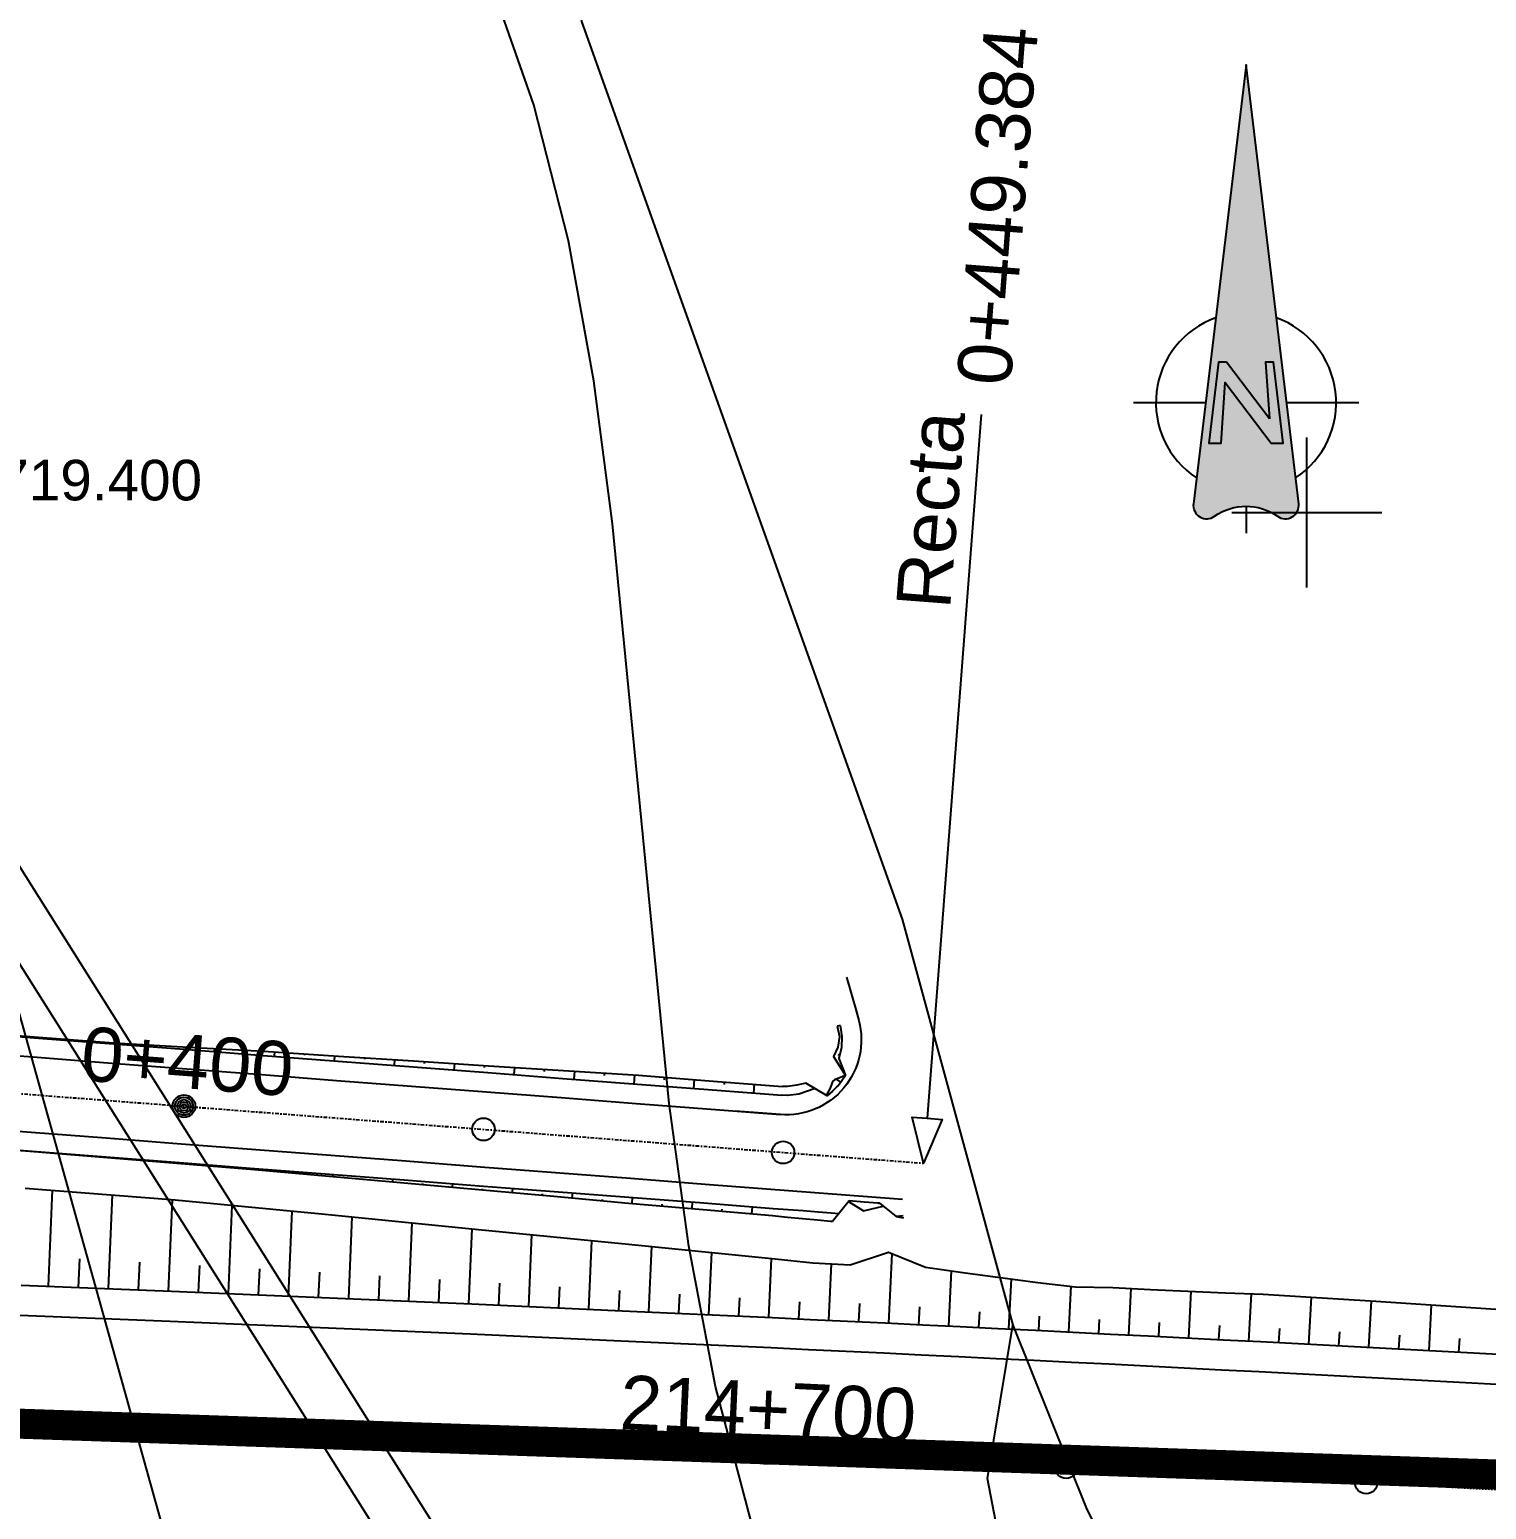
# Model space of a CAD drawing. Header units: metres. Extents: x -4 to 509425, y 7549 to 4732445.
# Drawn here: x 481015 to 481111.9, y 4719333.6 to 4719432.2 of the extents above; entities that cross this region are included whole.
import ezdxf
from ezdxf.enums import TextEntityAlignment as Align

# ---------------------------------------------------------------- set-up
doc = ezdxf.new("R2010")
doc.units = ezdxf.units.M
doc.header["$LTSCALE"] = 0.01
doc.header["$MEASUREMENT"] = 0
doc.linetypes.add('322308300149-PRV-PLA-PT-TRA-220201-XREF_PLANTA_1000$0$TRAZO_Y_PUNTO2', pattern=[12.7, 6.35, -3.175, 0, -3.175])
doc.linetypes.add('322308300149-PRV-PLA-PT-URB-220600-XREF_VIALES_1000$0$ACAD_ISO04W100', pattern=[30, 24, -3, 0, -3])
doc.layers.get('0').update_dxf_attribs({"lineweight": 0})
for name, color, linetype in [('-- cruces', 6, 'Continuous'), ('-----caminos burgos', 2, 'Continuous'), ('----tav posible trazado', 50, 'Continuous'), ('322308300149-PRV-PLA-PT-TRA-220201-XREF_PLANTA_1000$0$C-RAIL-EXPL', 7, 'Continuous'), ('322308300149-PRV-PLA-PT-URB-220600-XREF_VIALES_1000$0$C-G-GRID-IMPAR', 252, 'Continuous'), ('322308300149-PRV-PLA-PT-URB-220600-XREF_VIALES_1000$0$C-G-GRID-PAR', 252, 'Continuous'), ('322308300149-PRV-PLA-PT-URB-220600-XREF_VIALES_1000$0$C-ROAD-FRAIM-IMPAR', 6, 'Continuous'), ('322308300149-PRV-PLA-PT-URB-220600-XREF_VIALES_1000$0$C-ROAD-LANE', 4, 'Continuous'), ('322308300149-PRV-PLA-PT-URB-220600-XREF_VIALES_1000$0$C-ROAD-TEXT-INFO-H030 CE-MI-214_5', 6, 'Continuous'), ('322308300149-PRV-PLA-PT-URB-220600-XREF_VIALES_1000$0$G-BLCK-PAR', 7, 'Continuous'), ('cauces CHE', 4, 'Continuous')]:
    doc.layers.add(name, color=color, linetype=linetype)
for name, color, linetype, true_color in [('322308300149-PRV-PLA-PT-TRA-220201-XREF_PLANTA_1000$0$C-RAIL-CNTR', 1, '322308300149-PRV-PLA-PT-TRA-220201-XREF_PLANTA_1000$0$TRAZO_Y_PUNTO2', 0xff0000), ('322308300149-PRV-PLA-PT-TRA-220201-XREF_PLANTA_1000$0$C-RAIL-SLOP-FILL', 7, 'Continuous', 0x2eb800), ('322308300149-PRV-PLA-PT-TRA-220201-XREF_PLANTA_1000$0$C-RAIL-TEXT-CNPK', 1, 'Continuous', 0xff0000), ('322308300149-PRV-PLA-PT-URB-220600-XREF_VIALES_1000$0$C-ROAD-CNTR-CAMINOS', 1, '322308300149-PRV-PLA-PT-URB-220600-XREF_VIALES_1000$0$ACAD_ISO04W100', 0xff0000), ('322308300149-PRV-PLA-PT-URB-220600-XREF_VIALES_1000$0$C-ROAD-TEXT-CNPK-CAMINOS-ENLACE', 1, 'Continuous', 0xff0000)]:
    doc.layers.add(name, color=color, linetype=linetype, true_color=true_color)
doc.layers.add('322308300149-PRV-PLA-PT-URB-220600-XREF_VIALES_1000$0$C-ROAD-SLOP-CUTT-CAMINOS', color=7, linetype='Continuous', lineweight=13, true_color=0xff1f1f)
doc.layers.add('322308300149-PRV-PLA-PT-URB-220600-XREF_VIALES_1000$0$C-ROAD-SLOP-FILL-CAMINOS', color=7, linetype='Continuous', lineweight=13, true_color=0x2eb800)
doc.styles.add('322308300149-PRV-PLA-PT-TRA-220201-XREF_PLANTA_1000$0$TYPSA_Arial_3.5mm', font='arial.ttf', dxfattribs={"height": 3.5})
doc.styles.add('322308300149-PRV-PLA-PT-URB-220600-XREF_VIALES_1000$0$Standard', font='arial.ttf')

# ---------------------------------------------------------------- blocks, each defined once
blk = doc.blocks.new('322308300149-PRV-PLA-PT-URB-220600-XREF_VIALES_1000$0$G-BLCK_NORTE_TYPSA')
at = {"true_color": 0x878787}
h = blk.add_hatch(color=252, dxfattribs=at)
h.dxf.hatch_style = 1
edge = h.paths.add_edge_path()
edge.add_line((0, 11.25), (-1.753, -3.364))
edge.add_arc((-1.306, -3.418), 0.45, 173.1599, 305.489)
edge.add_arc((0, -5.25), 1.8, 54.511, 125.489, ccw=False)
edge.add_arc((1.306, -3.418), 0.45, 234.511, 366.8401)
edge.add_line((1.753, -3.364), (0, 11.25))
h.paths.add_polyline_path([(0.716, 1.35), (0.917, 1.35), (1.24, -1.35), (0.833, -1.35), (-0.692, 0.675), (-0.925, -1.35), (-1.24, -1.35), (-0.917, 1.35), (-0.645, 1.35), (0.776, -0.537)], flags=16)
at = {"true_color": 0xdedede}
h = blk.add_hatch(color=254, dxfattribs=at)
h.dxf.hatch_style = 1
h.paths.add_polyline_path([(0.917, 1.35), (0.645, 1.35), (0.776, -0.537), (-0.645, 1.35), (-0.917, 1.35), (-1.24, -1.35), (-0.833, -1.35), (-0.692, 0.675), (0.833, -1.35), (1.24, -1.35)])
at = {"flags": 128}
blk.add_lwpolyline([(1.045, -3.784, 0.651451), (1.753, -3.364), (0, 11.25), (-1.753, -3.364, 0.651451), (-1.045, -3.784, -0.319997)], format="xyb", close=True, dxfattribs=at)
for points in [[(-1.011, 2.825, 0.618494), (-1.65, -2.505)], [(1.65, -2.505, 0.618494), (1.011, 2.825)]]:
    blk.add_lwpolyline(points, format="xyb", dxfattribs=at)
at = {"color": 254, "true_color": 0xdedede, "flags": 128}
blk.add_lwpolyline([(0.776, -0.537), (-0.645, 1.35), (-0.917, 1.35), (-1.24, -1.35), (-0.833, -1.35), (-0.692, 0.675), (0.833, -1.35), (1.24, -1.35), (0.917, 1.35), (0.645, 1.35)], close=True, dxfattribs=at)
at = {"flags": 128}
for points in [[(-3.75, 0), (-1.349, 0)], [(1.349, 0), (3.75, 0)], [(0, -3.45), (0, -4.35)]]:
    blk.add_lwpolyline(points, dxfattribs=at)

msp = doc.modelspace()

# ---------------------------------------------------------------- linework, layer by layer
at = {"layer": '-- cruces'}
for points in [[(480412.757, 4720055.433), (483223.023, 4715866.265), (480749.508, 4719797.246)], [(480774.321, 4719750.592), (483223.023, 4715866.265)]]:
    msp.add_lwpolyline(points, dxfattribs=at)
at = {"layer": '-----caminos burgos'}
for points in [[(481035.876, 4719598.994, 676.964), (481042.2, 4719567.799, 677.026), (481047, 4719462.399, 677.841), (481051.7, 4719432.699, 678.124), (481073.06, 4719372.93, 678.509), (481080.435, 4719345.89, 678.77)], [(481107.002, 4719177.261, 681.562), (481105.1, 4719191.999, 681.225), (481090.8, 4719241.3, 679.903), (481087.652, 4719289.256, 679.533), (481078.733, 4719335.663, 678.998), (481080.435, 4719345.89, 678.77)], [(481080.435, 4719345.89, 678.77), (481085.351, 4719333.599, 678.991), (481086.405, 4719331.553, 678.916), (481099.028, 4719307.095, 679.05), (481112.601, 4719287.963, 682.12), (481131.345, 4719265.212, 684.623), (481154.096, 4719238.971, 686.041), (481160.818, 4719222.941, 688.622), (481166.506, 4719201.742, 689.884), (481163.935, 4719185.034, 690.816)]]:
    msp.add_polyline3d(points, dxfattribs=at)
at = {"layer": '----tav posible trazado', "const_width": 2}
msp.add_lwpolyline([(493126.297, 4722566.687), (489089.768, 4719983.412), (487391.991, 4719524.721), (486385.747, 4719333.899), (484807.586, 4719492.276), (483449.21, 4719303.957), (482224.131, 4719297.677), (480281.462, 4719364.551), (479800.807, 4719478.806), (478248.851, 4719057.394), (477438.206, 4718935.458)], dxfattribs=at)
at = {"layer": '322308300149-PRV-PLA-PT-TRA-220201-XREF_PLANTA_1000$0$C-RAIL-CNTR', "flags": 128}
msp.add_lwpolyline([(474084.959, 4718183.219), (477094.628, 4718673.219), (477182.903, 4718687.627), (477236.79, 4718696.516), (477279.237, 4718703.607), (477316.47, 4718709.913), (477350.418, 4718715.747), (477382.017, 4718721.261), (477411.812, 4718726.544), (477440.156, 4718731.653), (477467.296, 4718736.628), (477493.412, 4718741.498), (477518.641, 4718746.285), (477543.09, 4718751.008), (477547.823, 4718751.931), (477571.451, 4718756.593), (477595.063, 4718761.332), (477618.659, 4718766.151), (477642.239, 4718771.047), (477665.803, 4718776.022), (477689.35, 4718781.075), (477712.88, 4718786.206), (477736.393, 4718791.415), (477759.889, 4718796.703), (477783.367, 4718802.068), (477806.827, 4718807.512), (477830.268, 4718813.033), (477853.692, 4718818.632), (477877.096, 4718824.309), (477900.482, 4718830.064), (477923.848, 4718835.896), (477947.195, 4718841.806), (477970.522, 4718847.793), (477993.829, 4718853.858), (477998.229, 4718855.012), (478021.512, 4718861.169), (478045.409, 4718867.569), (478069.995, 4718874.235), (478095.358, 4718881.193), (478121.612, 4718888.478), (478148.901, 4718896.13), (478177.413, 4718904.207), (478207.405, 4718912.784), (478239.242, 4718921.97), (478273.48, 4718931.928), (478311.037, 4718942.93), (478353.669, 4718955.497), (478405.698, 4718970.906), (478440.547, 4718981.25), (478526.301, 4719006.67), (478578.691, 4719022.105), (478619.997, 4719034.181), (478656.265, 4719044.697), (478689.372, 4719054.209), (478720.224, 4719062.988), (478749.351, 4719071.19), (478777.096, 4719078.917), (478803.698, 4719086.242), (478829.333, 4719093.216), (478854.132, 4719099.878), (478878.202, 4719106.26), (478882.865, 4719107.487), (478906.168, 4719113.566), (478929.492, 4719119.568), (478952.835, 4719125.493), (478976.197, 4719131.34), (478999.579, 4719137.109), (479022.98, 4719142.801), (479046.4, 4719148.415), (479069.838, 4719153.951), (479093.295, 4719159.409), (479116.769, 4719164.789), (479140.261, 4719170.091), (479163.771, 4719175.315), (479187.298, 4719180.461), (479210.842, 4719185.529), (479234.403, 4719190.519), (479257.98, 4719195.43), (479281.573, 4719200.263), (479305.182, 4719205.017), (479328.807, 4719209.693), (479352.447, 4719214.291), (479376.103, 4719218.81), (479399.773, 4719223.25), (479423.458, 4719227.612), (479447.157, 4719231.895), (479470.87, 4719236.1), (479494.598, 4719240.225), (479518.338, 4719244.272), (479542.092, 4719248.24), (479565.86, 4719252.129), (479589.639, 4719255.938), (479613.432, 4719259.669), (479637.237, 4719263.321), (479661.053, 4719266.894), (479684.882, 4719270.387), (479708.722, 4719273.802), (479732.573, 4719277.137), (479756.435, 4719280.393), (479780.307, 4719283.57), (479804.191, 4719286.667), (479828.084, 4719289.685), (479851.987, 4719292.624), (479875.9, 4719295.483), (479899.822, 4719298.263), (479923.753, 4719300.963), (479947.694, 4719303.584), (479971.642, 4719306.125), (479995.599, 4719308.587), (480019.564, 4719310.969), (480043.537, 4719313.271), (480067.518, 4719315.494), (480091.505, 4719317.637), (480115.5, 4719319.701), (480139.501, 4719321.684), (480163.509, 4719323.588), (480187.523, 4719325.413), (480211.543, 4719327.157), (480235.568, 4719328.822), (480259.599, 4719330.407), (480283.636, 4719331.912), (480307.677, 4719333.337), (480331.722, 4719334.682), (480355.772, 4719335.947), (480379.826, 4719337.133), (480403.884, 4719338.238), (480427.945, 4719339.264), (480452.01, 4719340.21), (480476.077, 4719341.076), (480500.148, 4719341.862), (480524.22, 4719342.567), (480548.295, 4719343.193), (480572.372, 4719343.739), (480596.451, 4719344.205), (480620.531, 4719344.591), (480644.612, 4719344.897), (480668.695, 4719345.123), (480692.777, 4719345.269), (480716.86, 4719345.335), (480740.943, 4719345.321), (480765.026, 4719345.227), (480789.109, 4719345.053), (480813.191, 4719344.799), (480837.272, 4719344.465), (480861.351, 4719344.051), (480885.429, 4719343.557), (480909.506, 4719342.983), (480933.58, 4719342.329), (480957.652, 4719341.595), (480981.721, 4719340.781), (481005.788, 4719339.888), (481029.851, 4719338.914), (481053.912, 4719337.86), (481077.968, 4719336.726), (481102.021, 4719335.513), (481126.069, 4719334.22), (481150.113, 4719332.846), (481174.152, 4719331.393), (481198.187, 4719329.86), (481222.216, 4719328.247), (481246.239, 4719326.555), (481270.257, 4719324.782), (481294.269, 4719322.93), (481318.275, 4719320.998), (481342.274, 4719318.987), (481366.266, 4719316.895), (481390.251, 4719314.724), (481414.229, 4719312.473), (481438.199, 4719310.143), (481462.161, 4719307.733), (481486.115, 4719305.243), (481488.106, 4719305.033), (481512.051, 4719302.458), (481536.641, 4719299.734), (481561.95, 4719296.852), (481588.072, 4719293.797), (481615.125, 4719290.555), (481643.255, 4719287.104), (481672.659, 4719283.419), (481703.601, 4719279.462), (481736.46, 4719275.182), (481771.808, 4719270.501), (481810.595, 4719265.287), (481854.634, 4719259.293), (481908.391, 4719251.905), (481944.402, 4719246.934), (482033.009, 4719234.735), (482087.126, 4719227.377), (482129.781, 4719221.666), (482167.221, 4719216.739), (482201.383, 4719212.328), (482233.206, 4719208.302), (482263.237, 4719204.586), (482291.83, 4719201.13), (482319.232, 4719197.9), (482345.625, 4719194.872), (482371.146, 4719192.025), (482395.902, 4719189.345), (482400.697, 4719188.836), (482424.651, 4719186.34), (482448.612, 4719183.923), (482472.582, 4719181.586), (482496.559, 4719179.329), (482520.544, 4719177.151), (482544.535, 4719175.053), (482568.534, 4719173.035), (482592.539, 4719171.096), (482616.55, 4719169.237), (482640.567, 4719167.458), (482664.591, 4719165.759), (482688.619, 4719164.14), (482712.653, 4719162.6), (482736.692, 4719161.14), (482760.736, 4719159.76), (482784.784, 4719158.46), (482808.836, 4719157.24), (482832.892, 4719156.1), (482856.952, 4719155.04), (482881.015, 4719154.059), (482905.081, 4719153.159), (482929.151, 4719152.338), (482953.222, 4719151.598), (482977.297, 4719150.937), (483001.373, 4719150.356), (483025.451, 4719149.856), (483049.53, 4719149.435), (483073.611, 4719149.094), (483097.693, 4719148.834), (483121.775, 4719148.653), (483145.858, 4719148.552), (483169.941, 4719148.532), (483194.024, 4719148.591), (483218.107, 4719148.73), (483242.189, 4719148.95), (483266.271, 4719149.249), (483290.351, 4719149.628), (483314.43, 4719150.088), (483338.507, 4719150.627), (483362.582, 4719151.246), (483386.655, 4719151.946), (483410.726, 4719152.725), (483434.793, 4719153.584), (483458.858, 4719154.523), (483474.289, 4719155.167), (483498.348, 4719156.237), (483523.06, 4719157.414), (483548.5, 4719158.705), (483574.762, 4719160.117), (483601.965, 4719161.658), (483630.256, 4719163.339), (483659.833, 4719165.175), (483690.963, 4719167.185), (483724.025, 4719169.397), (483759.596, 4719171.855), (483798.634, 4719174.628), (483842.963, 4719177.851), (483897.077, 4719181.856), (483933.328, 4719184.56), (484022.525, 4719191.183), (484076.998, 4719195.136), (484119.926, 4719198.163), (484157.601, 4719200.734), (484191.973, 4719202.996), (484223.986, 4719205.02), (484254.19, 4719206.847), (484282.943, 4719208.505), (484310.494, 4719210.011), (484337.025, 4719211.38), (484362.674, 4719212.622), (484387.55, 4719213.745), (484392.367, 4719213.953), (484416.43, 4719214.943), (484440.496, 4719215.854), (484464.565, 4719216.684), (484488.636, 4719217.435), (484512.71, 4719218.105), (484536.786, 4719218.696), (484560.864, 4719219.207), (484584.943, 4719219.637), (484609.024, 4719219.988), (484633.106, 4719220.258), (484657.188, 4719220.449), (484681.271, 4719220.56), (484705.354, 4719220.59), (484729.437, 4719220.541), (484753.52, 4719220.412), (484777.602, 4719220.202), (484801.684, 4719219.913), (484825.764, 4719219.543), (484835.198, 4719219.377), (484859.276, 4719218.897), (484884.009, 4719218.325), (484909.473, 4719217.657), (484935.763, 4719216.889), (484962.995, 4719216.015), (484991.319, 4719215.028), (485020.932, 4719213.917), (485052.101, 4719212.67), (485085.208, 4719211.268), (485120.829, 4719209.682), (485159.922, 4719207.866), (485204.317, 4719205.73), (485258.513, 4719203.051), (485294.82, 4719201.236), (485384.152, 4719196.798), (485439.396, 4719194.146), (485482.826, 4719192.149), (485520.915, 4719190.482), (485555.652, 4719189.046), (485587.997, 4719187.791), (485618.51, 4719186.69), (485647.552, 4719185.724), (485674.461, 4719184.906), (485701.284, 4719184.171), (485728.108, 4719183.515), (485754.935, 4719182.939), (485781.763, 4719182.443), (485808.593, 4719182.028), (485835.424, 4719181.692), (485862.255, 4719181.436), (485889.087, 4719181.26), (485915.92, 4719181.164), (485942.753, 4719181.149), (485969.586, 4719181.213), (485996.418, 4719181.357), (486023.25, 4719181.581), (486050.081, 4719181.885), (486076.911, 4719182.269), (486103.74, 4719182.734), (486130.567, 4719183.278), (486157.393, 4719183.902), (486184.216, 4719184.606), (486211.037, 4719185.39), (486237.856, 4719186.254), (486264.673, 4719187.198), (486291.486, 4719188.222), (486318.296, 4719189.326), (486345.103, 4719190.51), (486371.906, 4719191.774), (486398.705, 4719193.117), (486425.5, 4719194.541), (486452.29, 4719196.044), (486479.076, 4719197.627), (486505.858, 4719199.29), (486532.634, 4719201.033), (486559.405, 4719202.856), (486586.17, 4719204.759), (486612.929, 4719206.741), (486639.683, 4719208.803), (486666.43, 4719210.945), (486693.171, 4719213.167), (486719.904, 4719215.468), (486746.631, 4719217.849), (486773.351, 4719220.31), (486800.063, 4719222.85), (486826.768, 4719225.47), (486853.465, 4719228.17), (486880.153, 4719230.949), (486906.833, 4719233.808), (486933.505, 4719236.746), (486960.167, 4719239.764), (486986.821, 4719242.861), (487013.465, 4719246.038), (487040.099, 4719249.294), (487066.724, 4719252.63), (487093.339, 4719256.045), (487119.943, 4719259.539), (487146.537, 4719263.112), (487173.12, 4719266.765), (487199.692, 4719270.497), (487226.252, 4719274.309), (487252.802, 4719278.199), (487279.339, 4719282.169), (487305.865, 4719286.217), (487332.378, 4719290.345), (487358.879, 4719294.552), (487385.368, 4719298.837), (487411.843, 4719303.202), (487438.305, 4719307.646), (487464.754, 4719312.168), (487491.189, 4719316.77), (487517.611, 4719321.45), (487544.018, 4719326.209), (487570.412, 4719331.046), (487596.79, 4719335.963), (487623.154, 4719340.957), (487649.503, 4719346.031), (487675.836, 4719351.183), (487702.154, 4719356.413), (487728.457, 4719361.722), (487754.743, 4719367.11), (487781.013, 4719372.575), (487807.267, 4719378.119), (487833.504, 4719383.741), (487859.725, 4719389.442), (487885.928, 4719395.22), (487912.114, 4719401.077), (487938.282, 4719407.012), (487964.432, 4719413.024), (487990.565, 4719419.115), (488016.679, 4719425.284), (488042.775, 4719431.53), (488068.852, 4719437.854), (488094.909, 4719444.256), (488120.948, 4719450.735), (488146.967, 4719457.293), (488172.967, 4719463.927), (488198.947, 4719470.639), (488224.906, 4719477.429), (488250.846, 4719484.296), (488276.764, 4719491.24), (488302.662, 4719498.262), (488328.539, 4719505.36), (488354.394, 4719512.536), (488380.228, 4719519.789), (488406.041, 4719527.119), (488431.831, 4719534.525), (488457.599, 4719542.009), (488483.345, 4719549.569), (488509.068, 4719557.207), (488534.768, 4719564.92), (488560.445, 4719572.711), (488586.099, 4719580.578), (488590.128, 4719581.821), (488615.754, 4719589.777), (488640.783, 4719597.632), (488665.264, 4719605.4), (488689.238, 4719613.092), (488712.742, 4719620.718), (488723.542, 4719624.251), (488746.413, 4719631.795), (488769.259, 4719639.414), (488792.08, 4719647.11), (488814.875, 4719654.882), (488837.644, 4719662.729), (488860.386, 4719670.651), (488883.103, 4719678.65), (488905.792, 4719686.723), (488928.455, 4719694.872), (488951.09, 4719703.096), (488973.698, 4719711.396), (488996.278, 4719719.77), (489018.831, 4719728.219), (489020.726, 4719728.933)], dxfattribs=at)
msp.add_lwpolyline([(474084.959, 4718183.219), (477094.628, 4718673.219), (477182.903, 4718687.627), (477236.79, 4718696.516), (477279.237, 4718703.607), (477316.47, 4718709.913), (477350.418, 4718715.747), (477382.017, 4718721.261), (477411.812, 4718726.544), (477440.156, 4718731.653), (477467.296, 4718736.628), (477493.412, 4718741.498), (477518.641, 4718746.285), (477543.09, 4718751.008), (477547.823, 4718751.931), (477571.451, 4718756.593), (477595.063, 4718761.332), (477618.659, 4718766.151), (477642.239, 4718771.047), (477665.803, 4718776.022), (477689.35, 4718781.075), (477712.88, 4718786.206), (477736.393, 4718791.415), (477759.889, 4718796.703), (477783.367, 4718802.068), (477806.827, 4718807.512), (477830.268, 4718813.033), (477853.692, 4718818.632), (477877.096, 4718824.309), (477900.482, 4718830.064), (477923.848, 4718835.896), (477947.195, 4718841.806), (477970.522, 4718847.793), (477993.829, 4718853.858), (477998.229, 4718855.012), (478021.512, 4718861.169), (478045.409, 4718867.569), (478069.995, 4718874.235), (478095.358, 4718881.193), (478121.612, 4718888.478), (478148.901, 4718896.13), (478177.413, 4718904.207), (478207.405, 4718912.784), (478239.242, 4718921.97), (478273.48, 4718931.928), (478311.037, 4718942.93), (478353.669, 4718955.497), (478405.698, 4718970.906), (478440.547, 4718981.25), (478526.301, 4719006.67), (478578.691, 4719022.105), (478619.997, 4719034.181), (478656.265, 4719044.697), (478689.372, 4719054.209), (478720.224, 4719062.988), (478749.351, 4719071.19), (478777.096, 4719078.917), (478803.698, 4719086.242), (478829.333, 4719093.216), (478854.132, 4719099.878), (478878.202, 4719106.26), (478882.865, 4719107.487), (478906.168, 4719113.566), (478929.492, 4719119.568), (478952.835, 4719125.493), (478976.197, 4719131.34), (478999.579, 4719137.109), (479022.98, 4719142.801), (479046.4, 4719148.415), (479069.838, 4719153.951), (479093.295, 4719159.409), (479116.769, 4719164.789), (479140.261, 4719170.091), (479163.771, 4719175.315), (479187.298, 4719180.461), (479210.842, 4719185.529), (479234.403, 4719190.519), (479257.98, 4719195.43), (479281.573, 4719200.263), (479305.182, 4719205.017), (479328.807, 4719209.693), (479352.447, 4719214.291), (479376.103, 4719218.81), (479399.773, 4719223.25), (479423.458, 4719227.612), (479447.157, 4719231.895), (479470.87, 4719236.1), (479494.598, 4719240.225), (479518.338, 4719244.272), (479542.092, 4719248.24), (479565.86, 4719252.129), (479589.639, 4719255.938), (479613.432, 4719259.669), (479637.237, 4719263.321), (479661.053, 4719266.894), (479684.882, 4719270.387), (479708.722, 4719273.802), (479732.573, 4719277.137), (479756.435, 4719280.393), (479780.307, 4719283.57), (479804.191, 4719286.667), (479828.084, 4719289.685), (479851.987, 4719292.624), (479875.9, 4719295.483), (479899.822, 4719298.263), (479923.753, 4719300.963), (479947.694, 4719303.584), (479971.642, 4719306.125), (479995.599, 4719308.587), (480019.564, 4719310.969), (480043.537, 4719313.271), (480067.518, 4719315.494), (480091.505, 4719317.637), (480115.5, 4719319.701), (480139.501, 4719321.684), (480163.509, 4719323.588), (480187.523, 4719325.413), (480211.543, 4719327.157), (480235.568, 4719328.822), (480259.599, 4719330.407), (480283.636, 4719331.912), (480307.677, 4719333.337), (480331.722, 4719334.682), (480355.772, 4719335.947), (480379.826, 4719337.133), (480403.884, 4719338.238), (480427.945, 4719339.264), (480452.01, 4719340.21), (480476.077, 4719341.076), (480500.148, 4719341.862), (480524.22, 4719342.567), (480548.295, 4719343.193), (480572.372, 4719343.739), (480596.451, 4719344.205), (480620.531, 4719344.591), (480644.612, 4719344.897), (480668.695, 4719345.123), (480692.777, 4719345.269), (480716.86, 4719345.335), (480740.943, 4719345.321), (480765.026, 4719345.227), (480789.109, 4719345.053), (480813.191, 4719344.799), (480837.272, 4719344.465), (480861.351, 4719344.051), (480885.429, 4719343.557), (480909.506, 4719342.983), (480933.58, 4719342.329), (480957.652, 4719341.595), (480981.721, 4719340.781), (481005.788, 4719339.888), (481029.851, 4719338.914), (481053.912, 4719337.86), (481077.968, 4719336.726), (481102.021, 4719335.513), (481126.069, 4719334.22), (481150.113, 4719332.846), (481174.152, 4719331.393), (481198.187, 4719329.86), (481222.216, 4719328.247), (481246.239, 4719326.555), (481270.257, 4719324.782), (481294.269, 4719322.93), (481318.275, 4719320.998), (481342.274, 4719318.987), (481366.266, 4719316.895), (481390.251, 4719314.724), (481414.229, 4719312.473), (481438.199, 4719310.143), (481462.161, 4719307.733), (481486.115, 4719305.243), (481488.106, 4719305.033), (481512.051, 4719302.458), (481536.641, 4719299.734), (481561.95, 4719296.852), (481588.072, 4719293.797), (481615.125, 4719290.555), (481643.255, 4719287.104), (481672.659, 4719283.419), (481703.601, 4719279.462), (481736.46, 4719275.182), (481771.808, 4719270.501), (481810.595, 4719265.287), (481854.634, 4719259.293), (481908.391, 4719251.905), (481944.402, 4719246.934), (482033.009, 4719234.735), (482087.126, 4719227.377), (482129.781, 4719221.666), (482167.221, 4719216.739), (482201.383, 4719212.328), (482233.206, 4719208.302), (482263.237, 4719204.586), (482291.83, 4719201.13), (482319.232, 4719197.9), (482345.625, 4719194.872), (482371.146, 4719192.025), (482395.902, 4719189.345), (482400.697, 4719188.836), (482424.651, 4719186.34), (482448.612, 4719183.923), (482472.582, 4719181.586), (482496.559, 4719179.329), (482520.544, 4719177.151), (482544.535, 4719175.053), (482568.534, 4719173.035), (482592.539, 4719171.096), (482616.55, 4719169.237), (482640.567, 4719167.458), (482664.591, 4719165.759), (482688.619, 4719164.14), (482712.653, 4719162.6), (482736.692, 4719161.14), (482760.736, 4719159.76), (482784.784, 4719158.46), (482808.836, 4719157.24), (482832.892, 4719156.1), (482856.952, 4719155.04), (482881.015, 4719154.059), (482905.081, 4719153.159), (482929.151, 4719152.338), (482953.222, 4719151.598), (482977.297, 4719150.937), (483001.373, 4719150.356), (483025.451, 4719149.856), (483049.53, 4719149.435), (483073.611, 4719149.094), (483097.693, 4719148.834), (483121.775, 4719148.653), (483145.858, 4719148.552), (483169.941, 4719148.532), (483194.024, 4719148.591), (483218.107, 4719148.73), (483242.189, 4719148.95), (483266.271, 4719149.249), (483290.351, 4719149.628), (483314.43, 4719150.088), (483338.507, 4719150.627), (483362.582, 4719151.246), (483386.655, 4719151.946), (483410.726, 4719152.725), (483434.793, 4719153.584), (483458.858, 4719154.523), (483474.289, 4719155.167), (483498.348, 4719156.237), (483523.06, 4719157.414), (483548.5, 4719158.705), (483574.762, 4719160.117), (483601.965, 4719161.658), (483630.256, 4719163.339), (483659.833, 4719165.175), (483690.963, 4719167.185), (483724.025, 4719169.397), (483759.596, 4719171.855), (483798.634, 4719174.628), (483842.963, 4719177.851), (483897.077, 4719181.856), (483933.328, 4719184.56), (484022.525, 4719191.183), (484076.998, 4719195.136), (484119.926, 4719198.163), (484157.601, 4719200.734), (484191.973, 4719202.996), (484223.986, 4719205.02), (484254.19, 4719206.847), (484282.943, 4719208.505), (484310.494, 4719210.011), (484337.025, 4719211.38), (484362.674, 4719212.622), (484387.55, 4719213.745), (484392.367, 4719213.953), (484416.43, 4719214.943), (484440.496, 4719215.854), (484464.565, 4719216.684), (484488.636, 4719217.435), (484512.71, 4719218.105), (484536.786, 4719218.696), (484560.864, 4719219.207), (484584.943, 4719219.637), (484609.024, 4719219.988), (484633.106, 4719220.258), (484657.188, 4719220.449), (484681.271, 4719220.56), (484705.354, 4719220.59), (484729.437, 4719220.541), (484753.52, 4719220.412), (484777.602, 4719220.202), (484801.684, 4719219.913), (484825.764, 4719219.543), (484835.198, 4719219.377), (484859.276, 4719218.897), (484884.009, 4719218.325), (484909.473, 4719217.657), (484935.763, 4719216.889), (484962.995, 4719216.015), (484991.319, 4719215.028), (485020.932, 4719213.917), (485052.101, 4719212.67), (485085.208, 4719211.268), (485120.829, 4719209.682), (485159.922, 4719207.866), (485204.317, 4719205.73), (485258.513, 4719203.051), (485294.82, 4719201.236), (485384.152, 4719196.798), (485439.396, 4719194.146), (485482.826, 4719192.149), (485520.915, 4719190.482), (485555.652, 4719189.046), (485587.997, 4719187.791), (485618.51, 4719186.69), (485647.552, 4719185.724), (485674.461, 4719184.906), (485701.284, 4719184.171), (485728.108, 4719183.515), (485754.935, 4719182.939), (485781.763, 4719182.443), (485808.593, 4719182.028), (485835.424, 4719181.692), (485862.255, 4719181.436), (485889.087, 4719181.26), (485915.92, 4719181.164), (485942.753, 4719181.149), (485969.586, 4719181.213), (485996.418, 4719181.357), (486023.25, 4719181.581), (486050.081, 4719181.885), (486076.911, 4719182.269), (486103.74, 4719182.734), (486130.567, 4719183.278), (486157.393, 4719183.902), (486184.216, 4719184.606), (486211.037, 4719185.39), (486237.856, 4719186.254), (486264.673, 4719187.198), (486291.486, 4719188.222), (486318.296, 4719189.326), (486345.103, 4719190.51), (486371.906, 4719191.774), (486398.705, 4719193.117), (486425.5, 4719194.541), (486452.29, 4719196.044), (486479.076, 4719197.627), (486505.858, 4719199.29), (486532.634, 4719201.033), (486559.405, 4719202.856), (486586.17, 4719204.759), (486612.929, 4719206.741), (486639.683, 4719208.803), (486666.43, 4719210.945), (486693.171, 4719213.167), (486719.904, 4719215.468), (486746.631, 4719217.849), (486773.351, 4719220.31), (486800.063, 4719222.85), (486826.768, 4719225.47), (486853.465, 4719228.17), (486880.153, 4719230.949), (486906.833, 4719233.808), (486933.505, 4719236.746), (486960.167, 4719239.764), (486986.821, 4719242.861), (487013.465, 4719246.038), (487040.099, 4719249.294), (487066.724, 4719252.63), (487093.339, 4719256.045), (487119.943, 4719259.539), (487146.537, 4719263.112), (487173.12, 4719266.765), (487199.692, 4719270.497), (487226.252, 4719274.309), (487252.802, 4719278.199), (487279.339, 4719282.169), (487305.865, 4719286.217), (487332.378, 4719290.345), (487358.879, 4719294.552), (487385.368, 4719298.837), (487411.843, 4719303.202), (487438.305, 4719307.646), (487464.754, 4719312.168), (487491.189, 4719316.77), (487517.611, 4719321.45), (487544.018, 4719326.209), (487570.412, 4719331.046), (487596.79, 4719335.963), (487623.154, 4719340.957), (487649.503, 4719346.031), (487675.836, 4719351.183), (487702.154, 4719356.413), (487728.457, 4719361.722), (487754.743, 4719367.11), (487781.013, 4719372.575), (487807.267, 4719378.119), (487833.504, 4719383.741), (487859.725, 4719389.442), (487885.928, 4719395.22), (487912.114, 4719401.077), (487938.282, 4719407.012), (487964.432, 4719413.024), (487990.565, 4719419.115), (488016.679, 4719425.284), (488042.775, 4719431.53), (488068.852, 4719437.854), (488094.909, 4719444.256), (488120.948, 4719450.735), (488146.967, 4719457.293), (488172.967, 4719463.927), (488198.947, 4719470.639), (488224.906, 4719477.429), (488250.846, 4719484.296), (488276.764, 4719491.24), (488302.662, 4719498.262), (488328.539, 4719505.36), (488354.394, 4719512.536), (488380.228, 4719519.789), (488406.041, 4719527.119), (488431.831, 4719534.525), (488457.599, 4719542.009), (488483.345, 4719549.569), (488509.068, 4719557.207), (488534.768, 4719564.92), (488560.445, 4719572.711), (488586.099, 4719580.578), (488590.128, 4719581.821), (488615.754, 4719589.777), (488640.783, 4719597.632), (488665.264, 4719605.4), (488689.238, 4719613.092), (488712.742, 4719620.718), (488723.542, 4719624.251), (488746.413, 4719631.795), (488769.259, 4719639.414), (488792.08, 4719647.11), (488814.875, 4719654.882), (488837.644, 4719662.729), (488860.386, 4719670.651), (488883.103, 4719678.65), (488905.792, 4719686.723), (488928.455, 4719694.872), (488951.09, 4719703.096), (488973.698, 4719711.396), (488996.278, 4719719.77), (489018.831, 4719728.219), (489020.726, 4719728.933)], dxfattribs=at)
at = {"layer": '322308300149-PRV-PLA-PT-TRA-220201-XREF_PLANTA_1000$0$C-RAIL-EXPL', "lineweight": -3, "flags": 128}
for points in [[(481014.406, 4719348.555), (481024.411, 4719348.149), (481034.414, 4719347.728), (481044.417, 4719347.294), (481054.42, 4719346.846), (481064.421, 4719346.385), (481066.922, 4719346.267), (481069.422, 4719346.149), (481071.922, 4719346.029), (481074.422, 4719345.909), (481076.923, 4719345.788), (481079.423, 4719345.666), (481081.923, 4719345.543), (481084.423, 4719345.42), (481086.923, 4719345.295), (481089.423, 4719345.17), (481091.923, 4719345.044), (481094.423, 4719344.917), (481096.922, 4719344.789), (481099.422, 4719344.66), (481101.922, 4719344.53), (481104.422, 4719344.4), (481114.42, 4719343.869)], [(481014.406, 4719348.555), (481024.411, 4719348.149), (481034.414, 4719347.728), (481044.417, 4719347.294), (481054.42, 4719346.846), (481064.421, 4719346.385), (481066.922, 4719346.267), (481069.422, 4719346.149), (481071.922, 4719346.029), (481074.422, 4719345.909), (481076.923, 4719345.788), (481079.423, 4719345.666), (481081.923, 4719345.543), (481084.423, 4719345.42), (481086.923, 4719345.295), (481089.423, 4719345.17), (481091.923, 4719345.044), (481094.423, 4719344.917), (481096.922, 4719344.789), (481099.422, 4719344.66), (481101.922, 4719344.53), (481104.422, 4719344.4), (481114.42, 4719343.869)], [(481014.327, 4719346.557), (481024.328, 4719346.15), (481034.329, 4719345.73), (481044.329, 4719345.296), (481054.329, 4719344.848), (481064.328, 4719344.387), (481066.827, 4719344.269), (481069.327, 4719344.151), (481071.827, 4719344.032), (481074.326, 4719343.911), (481076.826, 4719343.79), (481079.325, 4719343.669), (481081.824, 4719343.546), (481084.324, 4719343.422), (481086.823, 4719343.298), (481089.322, 4719343.172), (481091.822, 4719343.046), (481094.321, 4719342.919), (481096.82, 4719342.791), (481099.319, 4719342.663), (481101.818, 4719342.533), (481104.317, 4719342.403), (481114.313, 4719341.872)], [(481014.327, 4719346.557), (481024.328, 4719346.15), (481034.329, 4719345.73), (481044.329, 4719345.296), (481054.329, 4719344.848), (481064.328, 4719344.387), (481066.827, 4719344.269), (481069.327, 4719344.151), (481071.827, 4719344.032), (481074.326, 4719343.911), (481076.826, 4719343.79), (481079.325, 4719343.669), (481081.824, 4719343.546), (481084.324, 4719343.422), (481086.823, 4719343.298), (481089.322, 4719343.172), (481091.822, 4719343.046), (481094.321, 4719342.919), (481096.82, 4719342.791), (481099.319, 4719342.663), (481101.818, 4719342.533), (481104.317, 4719342.403), (481114.313, 4719341.872)]]:
    msp.add_lwpolyline(points, dxfattribs=at)
at = {"layer": '322308300149-PRV-PLA-PT-TRA-220201-XREF_PLANTA_1000$0$C-RAIL-SLOP-FILL', "lineweight": -3}
for p, q in [((481016.229, 4719348.481), (481016.486, 4719354.87)), ((481016.229, 4719348.481), (481016.486, 4719354.87)), ((481020.225, 4719348.319), (481020.48, 4719354.556)), ((481020.225, 4719348.319), (481020.48, 4719354.556)), ((481024.222, 4719348.156), (481024.473, 4719354.241)), ((481024.222, 4719348.156), (481024.473, 4719354.241)), ((481028.219, 4719347.989), (481028.464, 4719353.863)), ((481028.219, 4719347.989), (481028.464, 4719353.863)), ((481032.215, 4719347.821), (481032.455, 4719353.481)), ((481032.215, 4719347.821), (481032.455, 4719353.481)), ((481036.211, 4719347.65), (481036.445, 4719353.094)), ((481036.211, 4719347.65), (481036.445, 4719353.094)), ((481040.208, 4719347.477), (481040.435, 4719352.698)), ((481040.208, 4719347.477), (481040.435, 4719352.698)), ((481044.204, 4719347.303), (481044.424, 4719352.303)), ((481044.204, 4719347.303), (481044.424, 4719352.303)), ((481048.2, 4719347.125), (481048.413, 4719351.907)), ((481048.2, 4719347.125), (481048.413, 4719351.907)), ((481052.196, 4719346.946), (481052.402, 4719351.511)), ((481052.196, 4719346.946), (481052.402, 4719351.511)), ((481018.227, 4719348.4), (481018.304, 4719350.294)), ((481018.227, 4719348.4), (481018.304, 4719350.294)), ((481056.192, 4719346.764), (481056.391, 4719351.115)), ((481056.192, 4719346.764), (481056.391, 4719351.115)), ((481060.188, 4719346.58), (481060.379, 4719350.718)), ((481060.188, 4719346.58), (481060.379, 4719350.718)), ((481064.183, 4719346.396), (481064.367, 4719350.321)), ((481064.183, 4719346.396), (481064.367, 4719350.321)), ((481072.174, 4719346.017), (481072.396, 4719350.64)), ((481072.174, 4719346.017), (481072.396, 4719350.64)), ((481022.224, 4719348.237), (481022.3, 4719350.086)), ((481022.224, 4719348.237), (481022.3, 4719350.086)), ((481026.22, 4719348.073), (481026.295, 4719349.867)), ((481026.22, 4719348.073), (481026.295, 4719349.867)), ((481030.217, 4719347.905), (481030.29, 4719349.635)), ((481030.217, 4719347.905), (481030.29, 4719349.635)), ((481034.213, 4719347.737), (481034.284, 4719349.403)), ((481034.213, 4719347.737), (481034.284, 4719349.403)), ((481068.179, 4719346.207), (481068.357, 4719349.974)), ((481068.179, 4719346.207), (481068.357, 4719349.974)), ((481076.17, 4719345.824), (481076.347, 4719349.492)), ((481076.17, 4719345.824), (481076.347, 4719349.492)), ((481038.21, 4719347.564), (481038.279, 4719349.163)), ((481038.21, 4719347.564), (481038.279, 4719349.163)), ((481042.206, 4719347.39), (481042.273, 4719348.923)), ((481042.206, 4719347.39), (481042.273, 4719348.923)), ((481046.202, 4719347.214), (481046.267, 4719348.682)), ((481046.202, 4719347.214), (481046.267, 4719348.682)), ((481050.198, 4719347.035), (481050.261, 4719348.437)), ((481050.198, 4719347.035), (481050.261, 4719348.437)), ((481054.194, 4719346.856), (481054.255, 4719348.193)), ((481054.194, 4719346.856), (481054.255, 4719348.193)), ((481080.165, 4719345.63), (481080.328, 4719348.963)), ((481080.165, 4719345.63), (481080.328, 4719348.963)), ((481084.16, 4719345.433), (481084.311, 4719348.477)), ((481084.16, 4719345.433), (481084.311, 4719348.477)), ((481088.155, 4719345.234), (481088.31, 4719348.327)), ((481088.155, 4719345.234), (481088.31, 4719348.327)), ((481058.19, 4719346.672), (481058.248, 4719347.946)), ((481058.19, 4719346.672), (481058.248, 4719347.946)), ((481062.185, 4719346.488), (481062.242, 4719347.697)), ((481062.185, 4719346.488), (481062.242, 4719347.697)), ((481066.181, 4719346.302), (481066.235, 4719347.446)), ((481066.181, 4719346.302), (481066.235, 4719347.446)), ((481070.177, 4719346.113), (481070.234, 4719347.327)), ((481070.177, 4719346.113), (481070.234, 4719347.327)), ((481092.15, 4719345.032), (481092.307, 4719348.136)), ((481092.15, 4719345.032), (481092.307, 4719348.136)), ((481096.145, 4719344.829), (481096.306, 4719347.979)), ((481096.145, 4719344.829), (481096.306, 4719347.979)), ((481100.14, 4719344.623), (481100.302, 4719347.756)), ((481100.14, 4719344.623), (481100.302, 4719347.756)), ((481104.134, 4719344.415), (481104.295, 4719347.491)), ((481104.134, 4719344.415), (481104.295, 4719347.491)), ((481108.129, 4719344.203), (481108.288, 4719347.225)), ((481108.129, 4719344.203), (481108.288, 4719347.225)), ((481074.172, 4719345.921), (481074.229, 4719347.097)), ((481074.172, 4719345.921), (481074.229, 4719347.097)), ((481078.167, 4719345.727), (481078.218, 4719346.776)), ((481078.167, 4719345.727), (481078.218, 4719346.776)), ((481082.163, 4719345.532), (481082.21, 4719346.484)), ((481082.163, 4719345.532), (481082.21, 4719346.484)), ((481086.158, 4719345.333), (481086.204, 4719346.255)), ((481086.158, 4719345.333), (481086.204, 4719346.255)), ((481090.153, 4719345.133), (481090.199, 4719346.062)), ((481090.153, 4719345.133), (481090.199, 4719346.062)), ((481094.148, 4719344.931), (481094.195, 4719345.869)), ((481094.148, 4719344.931), (481094.195, 4719345.869)), ((481098.142, 4719344.726), (481098.191, 4719345.671)), ((481098.142, 4719344.726), (481098.191, 4719345.671)), ((481102.137, 4719344.519), (481102.185, 4719345.451)), ((481102.137, 4719344.519), (481102.185, 4719345.451)), ((481106.131, 4719344.309), (481106.18, 4719345.224)), ((481106.131, 4719344.309), (481106.18, 4719345.224)), ((481110.126, 4719344.097), (481110.174, 4719344.996)), ((481110.126, 4719344.097), (481110.174, 4719344.996))]:
    msp.add_line(p, q, dxfattribs=at)
at = {"layer": '322308300149-PRV-PLA-PT-TRA-220201-XREF_PLANTA_1000$0$C-RAIL-SLOP-FILL', "lineweight": -3, "flags": 128}
msp.add_lwpolyline([(481014.664, 4719355.013), (481024.662, 4719354.227), (481034.651, 4719353.272), (481044.637, 4719352.282), (481054.622, 4719351.291), (481064.605, 4719350.298), (481067.1, 4719350.039), (481069.601, 4719349.909), (481072.148, 4719350.74), (481074.607, 4719349.74), (481077.097, 4719349.385), (481079.589, 4719349.06), (481082.08, 4719348.734), (481084.573, 4719348.446), (481087.077, 4719348.388), (481089.578, 4719348.264), (481092.08, 4719348.145), (481094.582, 4719348.047), (481097.085, 4719347.949), (481099.585, 4719347.804), (481102.084, 4719347.638), (481104.583, 4719347.472), (481114.578, 4719346.806)], dxfattribs=at)
msp.add_lwpolyline([(481014.664, 4719355.013), (481024.662, 4719354.227), (481034.651, 4719353.272), (481044.637, 4719352.282), (481054.622, 4719351.291), (481064.605, 4719350.298), (481067.1, 4719350.039), (481069.601, 4719349.909), (481072.148, 4719350.74), (481074.607, 4719349.74), (481077.097, 4719349.385), (481079.589, 4719349.06), (481082.08, 4719348.734), (481084.573, 4719348.446), (481087.077, 4719348.388), (481089.578, 4719348.264), (481092.08, 4719348.145), (481094.582, 4719348.047), (481097.085, 4719347.949), (481099.585, 4719347.804), (481102.084, 4719347.638), (481104.583, 4719347.472), (481114.578, 4719346.806)], dxfattribs=at)
at = {"layer": '322308300149-PRV-PLA-PT-TRA-220201-XREF_PLANTA_1000$0$C-RAIL-TEXT-CNPK'}
for centre, radius in [((481024.039, 4719339.156), 0.75), ((481024.039, 4719339.156), 0.75), ((481044.021, 4719338.303), 0.75), ((481044.021, 4719338.303), 0.75), ((481064, 4719337.394), 0.75), ((481064, 4719337.394), 0.75), ((481064, 4719337.394), 0.6), ((481064, 4719337.394), 0.6), ((481064, 4719337.394), 0.45), ((481064, 4719337.394), 0.45), ((481064, 4719337.394), 0.3), ((481064, 4719337.394), 0.3), ((481064, 4719337.394), 0.15), ((481064, 4719337.394), 0.15), ((481083.977, 4719336.431), 0.75), ((481083.977, 4719336.431), 0.75), ((481103.951, 4719335.412), 0.75), ((481103.951, 4719335.412), 0.75)]:
    msp.add_circle(centre, radius, dxfattribs=at)
at = {"layer": '322308300149-PRV-PLA-PT-URB-220600-XREF_VIALES_1000$0$C-G-GRID-IMPAR', "lineweight": -3, "flags": 128}
for points in [[(481100, 4719395), (481100, 4719405)], [(481095, 4719400), (481105, 4719400)]]:
    msp.add_lwpolyline(points, dxfattribs=at)
at = {"layer": '322308300149-PRV-PLA-PT-URB-220600-XREF_VIALES_1000$0$C-G-GRID-PAR', "lineweight": -3, "flags": 128}
for points in [[(481100, 4719395), (481100, 4719405)], [(481100, 4719395), (481100, 4719405)], [(481095, 4719400), (481105, 4719400)], [(481095, 4719400), (481105, 4719400)]]:
    msp.add_lwpolyline(points, dxfattribs=at)
at = {"layer": '322308300149-PRV-PLA-PT-URB-220600-XREF_VIALES_1000$0$C-ROAD-CNTR-CAMINOS', "lineweight": -3, "flags": 128}
msp.add_lwpolyline([(480654.125, 4719344.996), (480653.965, 4719361.408, -0.428685), (480674.753, 4719381.587), (480821.76, 4719375.789, -0.00937), (480840.466, 4719374.699), (481074.484, 4719356.668)], format="xyb", dxfattribs=at)
at = {"layer": '322308300149-PRV-PLA-PT-URB-220600-XREF_VIALES_1000$0$C-ROAD-FRAIM-IMPAR', "lineweight": -3, "flags": 128}
msp.add_lwpolyline([(480925.439, 4719685.092), (481126.931, 4718962.665), (481367.74, 4719029.829), (481166.248, 4719752.256), (480925.439, 4719685.092)], dxfattribs=at)
at = {"layer": '322308300149-PRV-PLA-PT-URB-220600-XREF_VIALES_1000$0$C-ROAD-LANE', "lineweight": -3, "flags": 128}
msp.add_lwpolyline([(481069.347, 4719369.05), (481069.98, 4719366.9), (481070.173, 4719366.166, -0.515755), (481064.953, 4719359.91), (481061.962, 4719360.14)], format="xyb", dxfattribs=at)
for points in [[(481010.483, 4719364.107), (481015.468, 4719363.723), (481020.453, 4719363.338), (481025.438, 4719362.954), (481030.423, 4719362.57), (481035.409, 4719362.186), (481040.394, 4719361.802), (481045.379, 4719361.418), (481050.364, 4719361.034), (481055.35, 4719360.65), (481060.335, 4719360.266), (481064.953, 4719359.91)], [(481010.098, 4719359.122), (481015.084, 4719358.737), (481020.069, 4719358.353), (481025.054, 4719357.969), (481030.039, 4719357.585), (481035.025, 4719357.201), (481040.01, 4719356.817), (481044.995, 4719356.433), (481049.98, 4719356.049), (481054.965, 4719355.664), (481059.951, 4719355.28), (481073.082, 4719354.268)]]:
    msp.add_lwpolyline(points, dxfattribs=at)
at = {"layer": '322308300149-PRV-PLA-PT-URB-220600-XREF_VIALES_1000$0$C-ROAD-SLOP-CUTT-CAMINOS', "lineweight": -3, "flags": 128}
for points in [[(480955.744, 4719369.616), (480965.718, 4719368.891), (480970.704, 4719368.525), (480975.689, 4719368.134), (480980.674, 4719367.744), (480985.659, 4719367.353), (480990.643, 4719366.964), (480995.628, 4719366.575), (481000.613, 4719366.186), (481005.599, 4719365.808), (481010.585, 4719365.436), (481015.571, 4719365.064), (481020.557, 4719364.693), (481025.55, 4719364.406), (481030.543, 4719364.127), (481035.533, 4719363.806), (481040.524, 4719363.485), (481045.514, 4719363.164), (481050.504, 4719362.843), (481055.494, 4719362.522), (481060.479, 4719362.137), (481065.097, 4719361.776)], [(480955.744, 4719369.615), (480960.729, 4719369.231), (480965.714, 4719368.847), (480970.7, 4719368.462), (480975.685, 4719368.078), (480980.67, 4719367.694), (480985.655, 4719367.31), (480990.641, 4719366.926), (480995.626, 4719366.542), (481000.611, 4719366.158), (481005.596, 4719365.774), (481010.581, 4719365.39), (481015.567, 4719365.005), (481020.552, 4719364.621), (481025.537, 4719364.237), (481030.522, 4719363.853), (481035.508, 4719363.469), (481040.493, 4719363.085), (481045.478, 4719362.701), (481050.463, 4719362.317), (481055.448, 4719361.932), (481060.434, 4719361.548), (481065.052, 4719361.192)], [(481015.306, 4719365.084), (481015.301, 4719365.026)], [(481068.737, 4719365.788), (481068.875, 4719365.097), (481068.781, 4719364.399), (481068.483, 4719363.772), (481069.287, 4719362.511)], [(481068.929, 4719365.839), (481068.737, 4719365.788)], [(481068.929, 4719365.839), (481069.045, 4719365.107), (481069.013, 4719364.366), (481068.834, 4719363.646)], [(481068.929, 4719365.839), (481069.045, 4719365.107), (481069.013, 4719364.366), (481068.834, 4719363.646), (481069.287, 4719362.511)], [(481017.3, 4719364.935), (481017.299, 4719364.916)], [(481019.295, 4719364.787), (481019.289, 4719364.719)], [(481021.29, 4719364.651), (481021.288, 4719364.625)], [(481023.287, 4719364.536), (481023.278, 4719364.411)], [(481025.284, 4719364.422), (481025.281, 4719364.372)], [(481027.282, 4719364.31), (481027.266, 4719364.104)], [(481029.279, 4719364.198), (481029.273, 4719364.124)], [(481031.276, 4719364.08), (481031.254, 4719363.797)], [(481033.272, 4719363.951), (481033.265, 4719363.859)], [(481035.268, 4719363.823), (481035.242, 4719363.489)], [(481037.264, 4719363.695), (481037.256, 4719363.587)], [(481039.26, 4719363.566), (481039.23, 4719363.182)], [(481041.256, 4719363.438), (481041.247, 4719363.315)], [(481043.252, 4719363.309), (481043.219, 4719362.875)], [(481045.248, 4719363.181), (481045.237, 4719363.043)], [(481047.244, 4719363.052), (481047.207, 4719362.567)], [(481068.888, 4719363.864), (481068.793, 4719363.891)], [(481049.24, 4719362.924), (481049.228, 4719362.771)], [(481051.236, 4719362.796), (481051.195, 4719362.26)], [(481053.232, 4719362.667), (481053.219, 4719362.499)], [(481055.228, 4719362.539), (481055.183, 4719361.953)], [(481057.223, 4719362.388), (481057.209, 4719362.211)], [(481059.217, 4719362.234), (481059.171, 4719361.646)], [(481061.211, 4719362.08), (481061.197, 4719361.903)], [(481066.654, 4719362.007), (481066.042, 4719361.856), (481065.424, 4719361.773), (481065.402, 4719361.772), (481065.097, 4719361.776)], [(481068.055, 4719361.167), (481066.654, 4719362.007)], [(481063.205, 4719361.924), (481063.159, 4719361.338)], [(481067.257, 4719361.645), (481066.176, 4719361.277), (481065.441, 4719361.183), (481065.415, 4719361.182), (481065.052, 4719361.192)], [(481009.931, 4719357.867), (481024.957, 4719356.709)], [(481010, 4719357.848), (481014.986, 4719357.47)], [(481014.986, 4719357.47), (481029.937, 4719356.258), (481034.917, 4719355.808), (481039.897, 4719355.359), (481044.878, 4719354.912), (481049.858, 4719354.466), (481054.839, 4719354.019), (481059.82, 4719353.579), (481064.435, 4719353.187)], [(481024.957, 4719356.709), (481029.942, 4719356.325), (481034.927, 4719355.941), (481039.913, 4719355.556), (481044.898, 4719355.172), (481049.883, 4719354.788), (481054.868, 4719354.404), (481059.854, 4719354.02), (481064.472, 4719353.664)], [(481025.201, 4719356.686), (481025.201, 4719356.687)], [(481027.193, 4719356.506), (481027.196, 4719356.536)], [(481029.185, 4719356.326), (481029.187, 4719356.343)], [(481031.178, 4719356.146), (481031.184, 4719356.229)], [(481033.17, 4719355.965), (481033.172, 4719355.998)], [(481035.162, 4719355.786), (481035.172, 4719355.922)], [(481037.154, 4719355.606), (481037.158, 4719355.655)], [(481039.146, 4719355.427), (481039.16, 4719355.614)], [(481041.138, 4719355.248), (481041.143, 4719355.312)], [(481043.13, 4719355.069), (481043.149, 4719355.307)], [(481045.122, 4719354.891), (481045.128, 4719354.969)], [(481047.114, 4719354.712), (481047.137, 4719355)], [(481049.107, 4719354.533), (481049.114, 4719354.627)], [(481051.099, 4719354.355), (481051.125, 4719354.693)], [(481053.091, 4719354.176), (481053.099, 4719354.285)], [(481055.083, 4719353.997), (481055.113, 4719354.385)], [(481068.417, 4719352.802), (481069.526, 4719354.177)], [(481057.076, 4719353.821), (481057.085, 4719353.944)], [(481059.068, 4719353.645), (481059.101, 4719354.078)], [(481061.061, 4719353.474), (481061.071, 4719353.609)], [(481063.053, 4719353.304), (481063.089, 4719353.771)], [(481064.435, 4719353.187), (481065.43, 4719353.087), (481066.426, 4719352.987), (481067.421, 4719352.894), (481068.293, 4719352.814), (481068.417, 4719352.802)], [(481064.472, 4719353.664), (481065.469, 4719353.587), (481066.466, 4719353.51), (481067.463, 4719353.434), (481068.336, 4719353.366), (481068.841, 4719353.327)], [(481071.525, 4719354.024), (481072.648, 4719353.122)], [(481072.647, 4719353.135), (481073.128, 4719353.187)], [(481072.648, 4719353.122), (481073.15, 4719353.031)]]:
    msp.add_lwpolyline(points, dxfattribs=at)
at = {"layer": '322308300149-PRV-PLA-PT-URB-220600-XREF_VIALES_1000$0$C-ROAD-SLOP-FILL-CAMINOS', "lineweight": -3, "flags": 128}
for points in [[(481069.287, 4719362.511), (481068.543, 4719362.22), (481068.43, 4719362.113), (481068.414, 4719362.068), (481068.404, 4719362.038), (481068.256, 4719361.66), (481068.023, 4719361.212), (481068.017, 4719361.202)], [(481069.287, 4719362.511), (481068.879, 4719361.939), (481068.767, 4719361.81), (481068.735, 4719361.774), (481068.713, 4719361.751), (481068.428, 4719361.47), (481068.055, 4719361.167), (481068.047, 4719361.161)], [(481068.966, 4719362.06), (481068.688, 4719362.277)], [(481069.48, 4719354.119), (481070.478, 4719353.507), (481071.406, 4719353.723), (481071.787, 4719353.814)], [(481069.526, 4719354.177), (481069.52, 4719354.095)], [(481069.526, 4719354.177), (481070.523, 4719354.101), (481071.43, 4719354.031), (481071.525, 4719354.024)], [(481071.52, 4719354.024), (481071.515, 4719353.941)]]:
    msp.add_lwpolyline(points, dxfattribs=at)
at = {"layer": '322308300149-PRV-PLA-PT-URB-220600-XREF_VIALES_1000$0$C-ROAD-TEXT-CNPK-CAMINOS-ENLACE'}
for centre, radius in [((481025.246, 4719360.462), 0.75), ((481025.246, 4719360.462), 0.6), ((481025.246, 4719360.462), 0.45), ((481025.246, 4719360.462), 0.3), ((481025.246, 4719360.462), 0.15), ((481045.187, 4719358.925), 0.75), ((481065.128, 4719357.389), 0.75)]:
    msp.add_circle(centre, radius, dxfattribs=at)
at = {"layer": '322308300149-PRV-PLA-PT-URB-220600-XREF_VIALES_1000$0$C-ROAD-TEXT-INFO-H030 CE-MI-214_5', "lineweight": -3, "flags": 128}
msp.add_lwpolyline([(481078.325, 4719406.52), (481074.715, 4719359.659), (481075.712, 4719359.582), (481074.484, 4719356.668), (481073.718, 4719359.736), (481074.715, 4719359.659)], dxfattribs=at)
at = {"layer": 'cauces CHE'}
msp.add_lwpolyline([(481081.345, 4719227.477), (481081.57, 4719236.897), (481081.528, 4719246.383), (481081.241, 4719255.879), (481080.697, 4719265.339), (481079.857, 4719274.716), (481078.649, 4719283.958), (481076.966, 4719293.008), (481074.662, 4719301.797), (481071.923, 4719309.612), (481065.775, 4719324.936), (481063.03, 4719332.718), (481060.63, 4719341.804), (481058.866, 4719351.142), (481057.55, 4719360.655), (481053.782, 4719399.253), (481052.53, 4719408.762), (481050.846, 4719418.09), (481048.527, 4719427.152), (481045.84, 4719434.897)], dxfattribs=at)

# ---------------------------------------------------------------- block references
at = {"layer": '322308300149-PRV-PLA-PT-URB-220600-XREF_VIALES_1000$0$G-BLCK-PAR', "xscale": 2, "yscale": 2, "zscale": 2}
msp.add_blockref('322308300149-PRV-PLA-PT-URB-220600-XREF_VIALES_1000$0$G-BLCK_NORTE_TYPSA', (481095.949, 4719407.318), dxfattribs=at)

# ---------------------------------------------------------------- texts
at = {"layer": '322308300149-PRV-PLA-PT-TRA-220201-XREF_PLANTA_1000$0$C-RAIL-TEXT-CNPK', "linetype": 'Continuous', "insert": (481054.201, 4719338.92), "char_height": 3.6, "width": 20.163, "attachment_point": 7, "rotation": 357.31743, "style": '322308300149-PRV-PLA-PT-TRA-220201-XREF_PLANTA_1000$0$TYPSA_Arial_3.5mm'}
msp.add_mtext('214+700', dxfattribs=at)
msp.add_mtext('214+700', dxfattribs=at)
at = {"layer": '322308300149-PRV-PLA-PT-URB-220600-XREF_VIALES_1000$0$C-G-GRID-IMPAR', "style": '322308300149-PRV-PLA-PT-URB-220600-XREF_VIALES_1000$0$Standard'}
msp.add_text('Y=4.719.400', height=2.7, dxfattribs=at).set_placement((481004.955, 4719400), align=Align.BOTTOM_LEFT)
at = {"layer": '322308300149-PRV-PLA-PT-URB-220600-XREF_VIALES_1000$0$C-ROAD-TEXT-CNPK-CAMINOS-ENLACE', "style": '322308300149-PRV-PLA-PT-URB-220600-XREF_VIALES_1000$0$Standard'}
msp.add_text('0+400', height=3.6, rotation=355.59396, dxfattribs=at).set_placement((481025.477, 4719363.453), align=Align.MIDDLE_CENTER)
at = {"layer": '322308300149-PRV-PLA-PT-URB-220600-XREF_VIALES_1000$0$C-ROAD-TEXT-INFO-H030 CE-MI-214_5', "style": '322308300149-PRV-PLA-PT-URB-220600-XREF_VIALES_1000$0$Standard'}
msp.add_text('0+449.384', height=3.6, rotation=85.59396, dxfattribs=at).set_placement((481078.479, 4719408.514), align=Align.MIDDLE_LEFT)
msp.add_text('Recta', height=3.6, rotation=85.59396, dxfattribs=at).set_placement((481078.325, 4719406.52), align=Align.BOTTOM_RIGHT)

doc.saveas('drawing.dxf')
